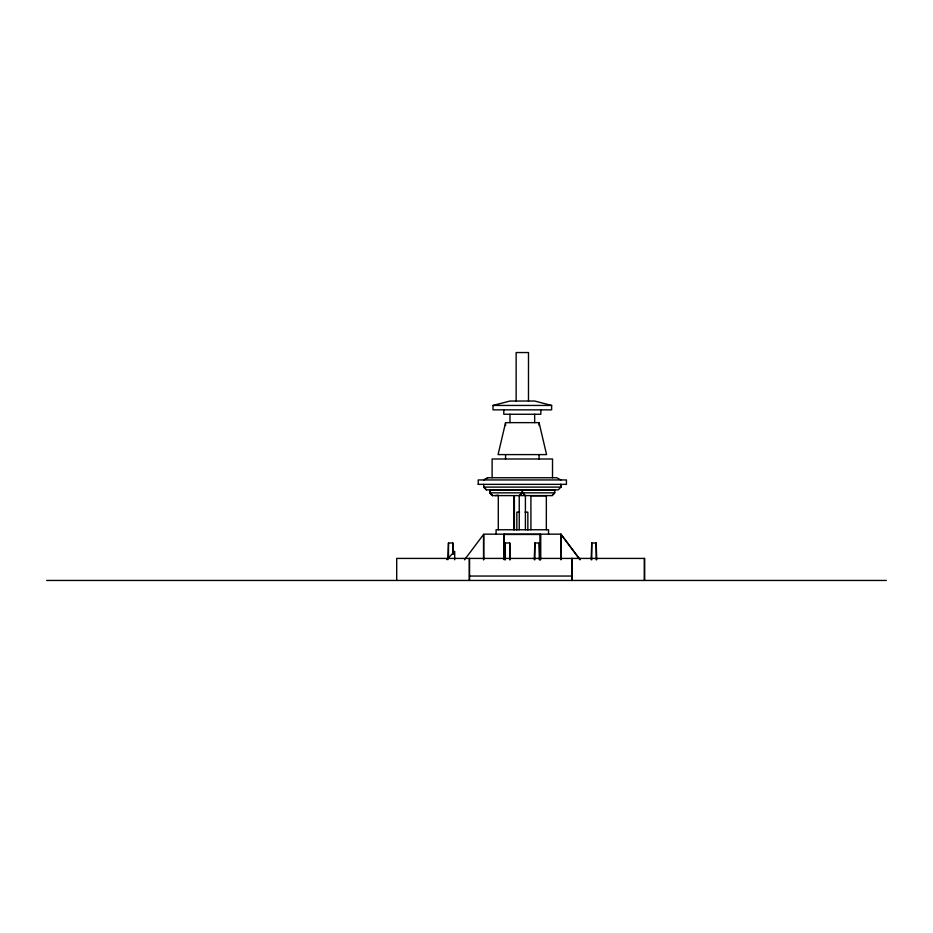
<?xml version="1.0" encoding="UTF-8"?>
<svg xmlns="http://www.w3.org/2000/svg" width="933" height="933" viewBox="0 0 933 933"><rect width="100%" height="100%" fill="white"/><g stroke="black" fill="none" stroke-linecap="round" stroke-linejoin="round"><path stroke-width="1.4" d="M504.228 534.457L504.228 559.124L504.228 534.457L540.382 534.457L540.382 559.777M540.37 559.124L540.382 534.457M447.887 559.695L448.481 542.983L452.902 542.983L453.275 554.097M504.73 559.695L505.324 542.983L509.733 542.983L510.328 559.695M534.259 559.66L534.854 542.983L539.262 542.983L539.857 559.695M591.149 559.695L591.755 542.983L596.164 542.983L596.758 559.695M505.558 422.637L498.082 454.593L546.575 454.593L539.064 422.637L505.558 422.637L505.558 425.541M464.517 559.8L483.539 534.457L483.516 559.777M490.14 490.082L490.14 492.834L492.542 495.598L489.918 492.834L522.317 492.834L519.436 495.598L522.083 492.834L522.083 490.082L489.907 490.082L489.918 492.834L492.531 495.598L552.079 495.598L554.738 492.834L554.727 490.082L522.527 490.082L522.527 492.834L525.186 495.598L522.55 492.834M519.448 495.598L522.095 492.834M519.518 495.598L522.153 492.834M552.068 495.598L554.727 492.834L522.527 492.834M560.908 484.355L560.908 487.108L558.237 489.86L486.385 489.86L483.737 487.108L483.737 484.355M446.755 559.59L454.698 551.356L454.698 559.788M487.947 477.743L483.761 479.947L487.924 477.743L556.721 477.743L560.885 479.947M493.021 405.447L509.978 401.038L534.667 401.038L551.625 405.447L551.648 409.855L492.997 409.855L492.997 405.447L551.625 405.447M495.4 495.598L498.222 495.166M478.221 484.355L566.424 484.355L566.424 479.947L478.221 479.947L478.256 484.355M560.908 487.108L483.737 487.108L486.408 489.86M530.912 495.82L546.341 495.82M519.599 512.124L516.835 512.124L516.835 530.037M525.104 512.124L527.856 512.124L527.856 530.037M560.908 534.166L483.737 534.166L483.737 559.672M469.521 576.046L571.882 576.046M46.65 580.454L886.35 580.454M489.907 492.834L492.659 495.598M561.118 534.457L580.128 559.8L561.106 534.457L561.106 559.124M644.691 580.454L644.691 558.412L396.7 558.412L396.7 580.454M644.26 558.412L644.26 580.454M596.152 542.983L596.152 559.812M591.744 542.983L591.755 559.812M572.057 558.412L572.057 580.454M571.882 558.412L571.882 580.454M560.885 484.355L560.885 487.108M560.885 534.166L560.885 559.812M552.511 477.743L552.534 459.001L492.111 459.001L492.134 477.743M548.557 534.166L548.546 529.757L496.076 529.757L496.099 534.166M546.353 495.598L546.341 529.757M540.848 409.855L540.825 414.264L503.797 414.264L503.797 409.855M540.58 534.166L540.58 559.672M539.262 542.983L539.262 559.812M539.076 422.637L539.064 425.541M539.076 454.593L539.064 459.001M534.854 542.983L534.854 559.812M534.656 414.264L534.667 422.637M530.924 495.598L530.912 529.757M528.486 401.038L528.498 352.546L516.147 352.546L516.147 401.038M525.407 495.598L525.407 529.757M519.238 495.598L519.238 529.757M514.386 495.598L514.398 529.757M513.721 495.598L513.721 529.757M509.978 414.264L509.978 422.637M509.733 542.983L509.733 559.812M505.581 454.593L505.558 459.001M505.324 542.983L505.324 559.812M504.088 534.166L504.088 559.672M498.292 495.598L498.292 529.757M469.521 558.412L469.521 580.454M469.334 558.412L469.334 580.454M452.878 542.983L452.878 554.202M448.481 542.983L448.47 558.412"/></g></svg>
